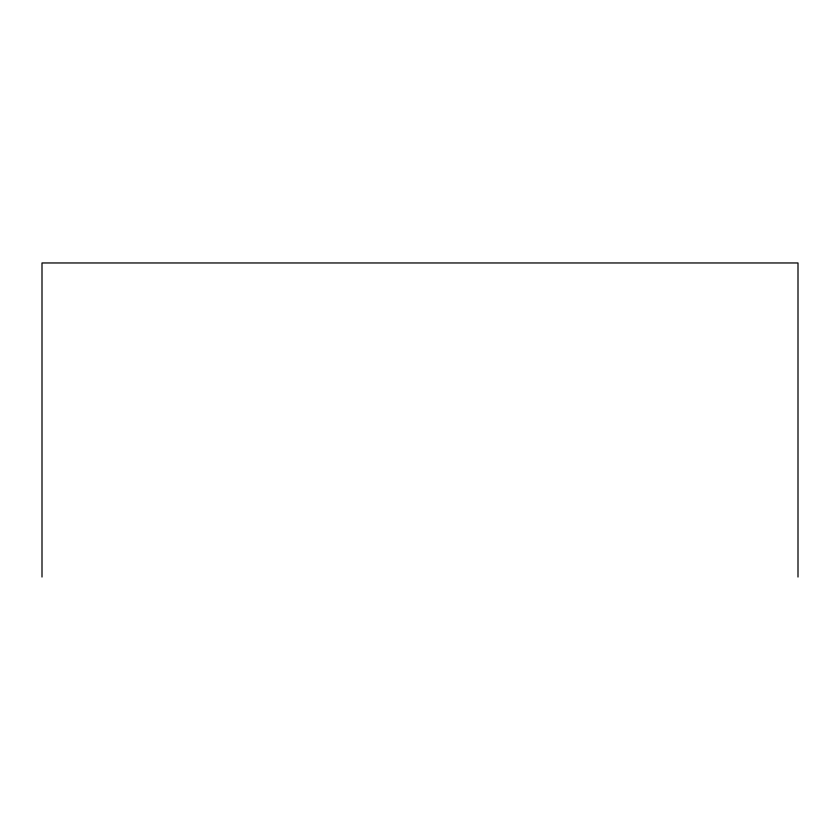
<?xml version="1.0" encoding="UTF-8"?>
<svg xmlns="http://www.w3.org/2000/svg" width="840" height="840" viewBox="0 0 840 840"><rect width="100%" height="100%" fill="white"/><g stroke="black" fill="none" stroke-linecap="round" stroke-linejoin="round"><path stroke-width="1.26" d="M798 577.038L798 262.962L42 262.962L42 577.038"/></g></svg>
